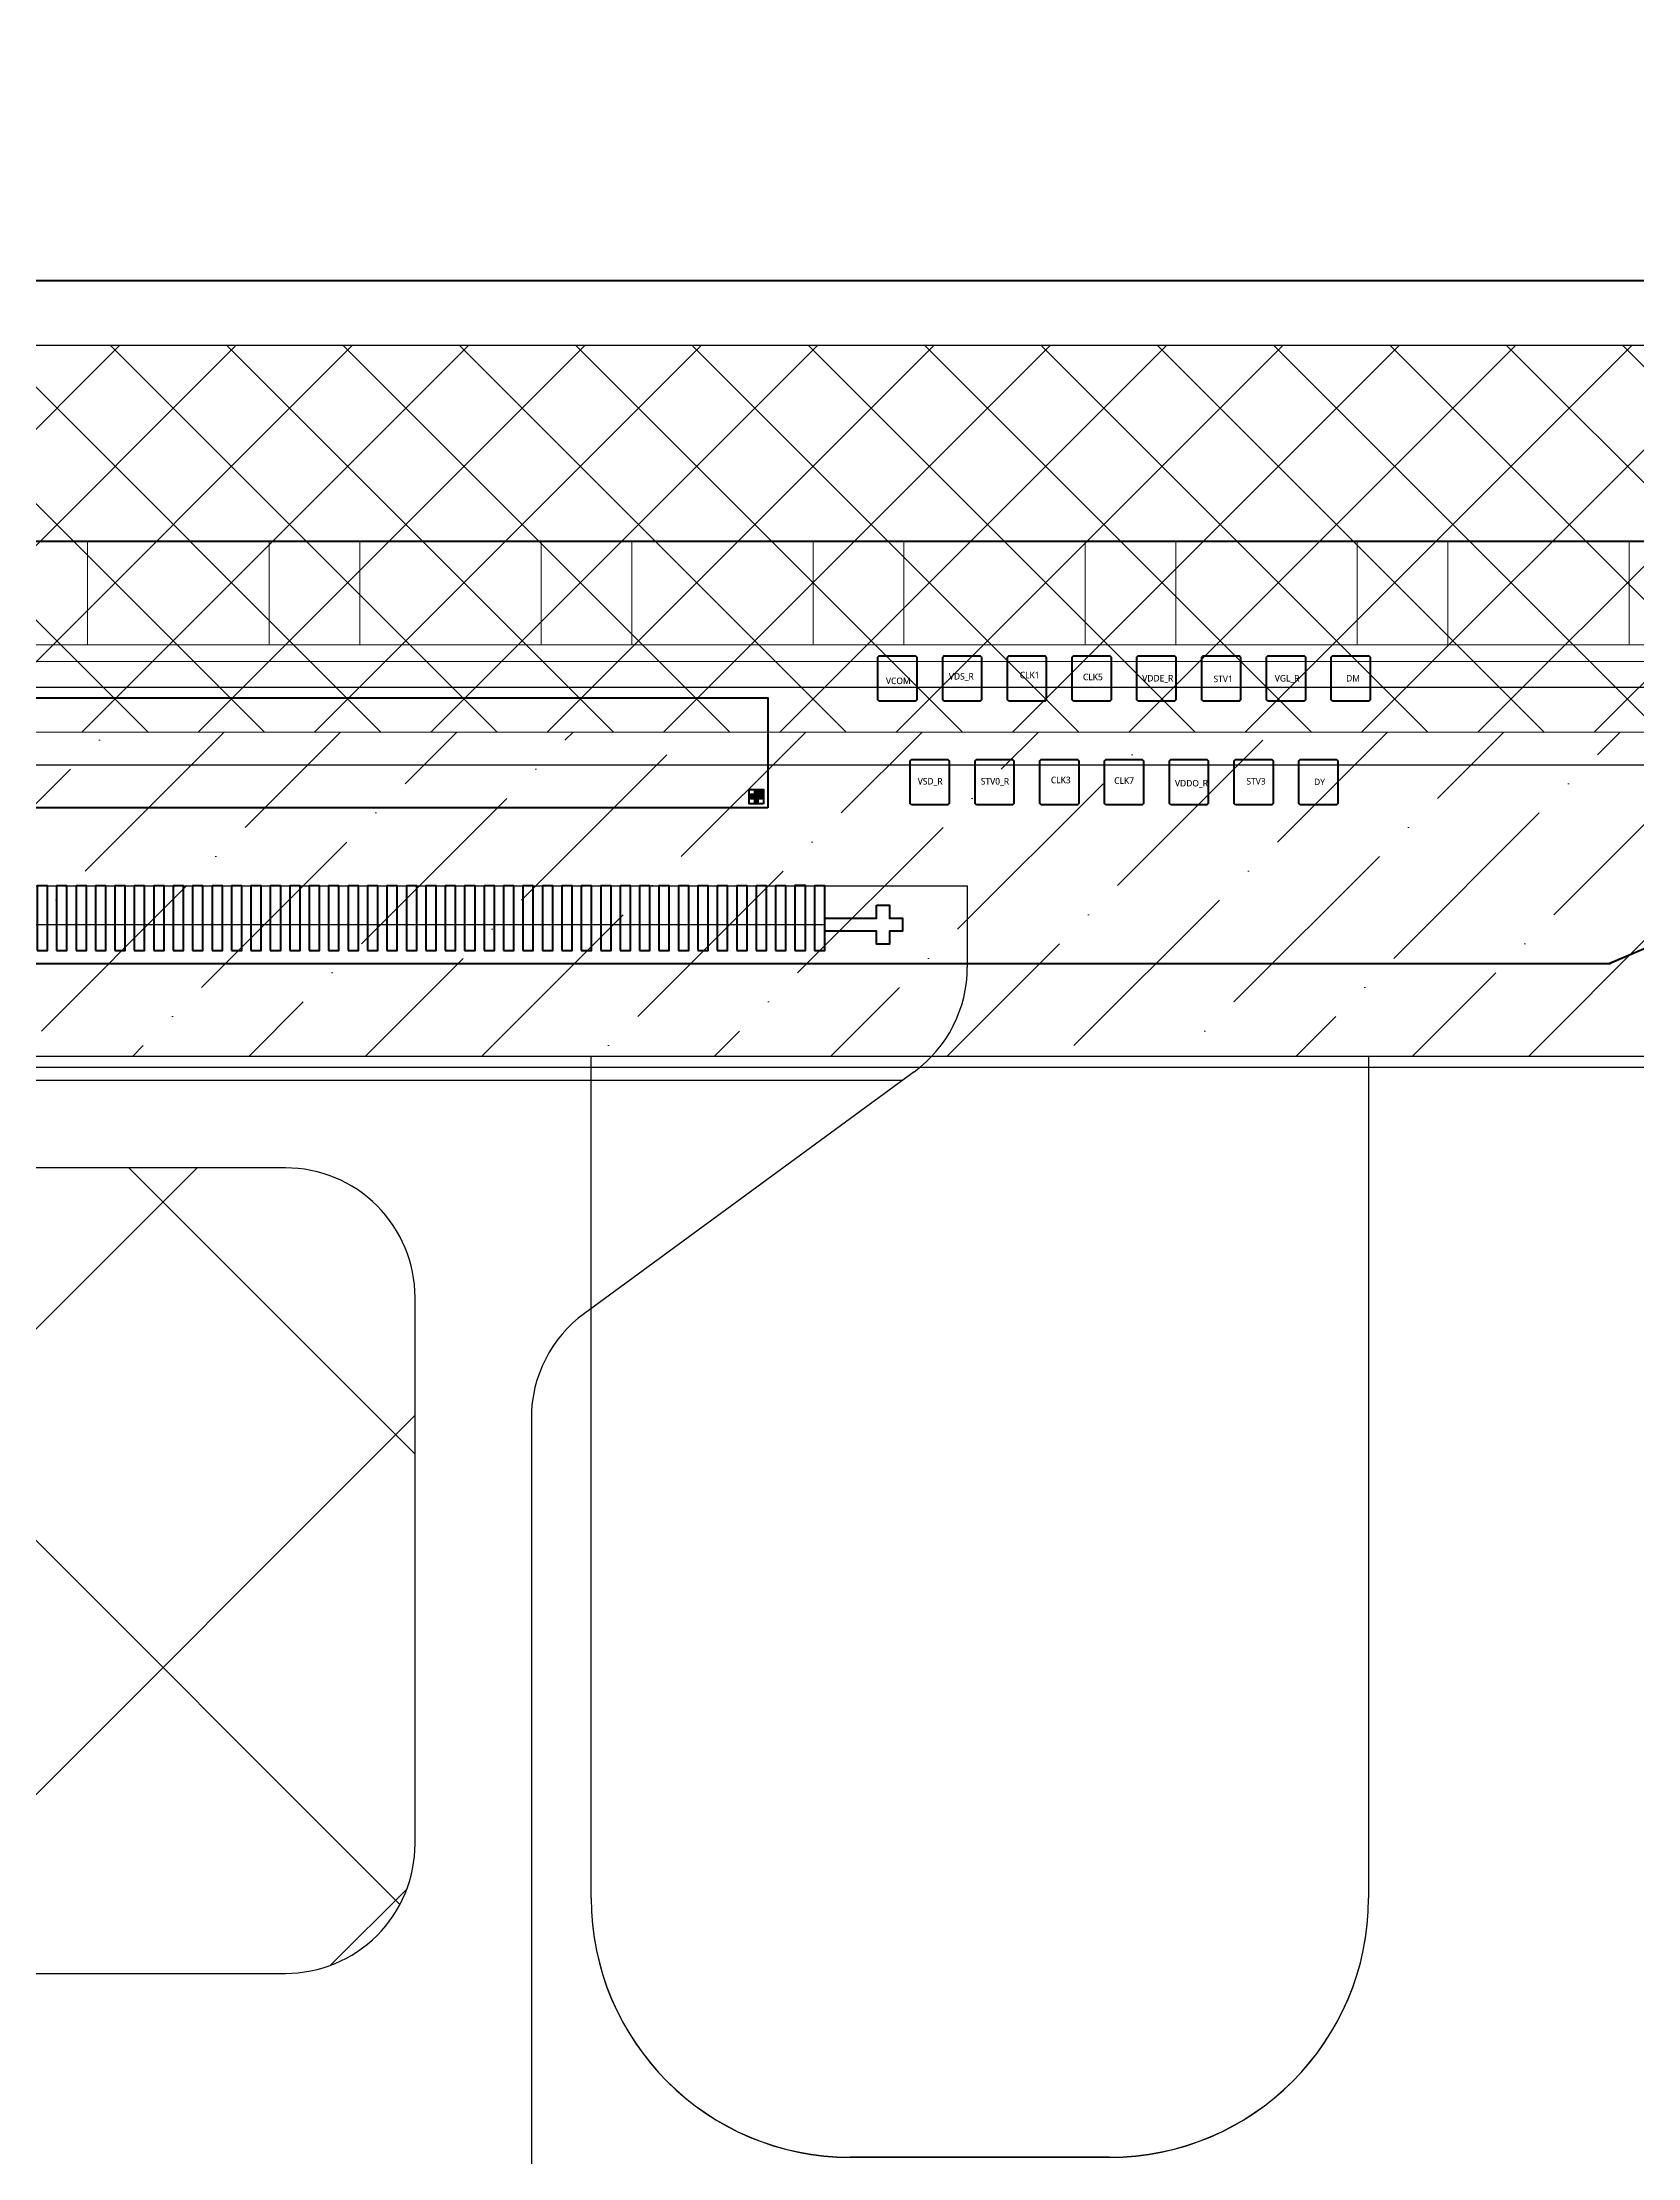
# Model space of a CAD drawing. Header units: millimetres. Extents: x 18626 to 19158, y -7082 to -6706.
# Drawn here: x 18760.44 to 18772.75, y -6895.28 to -6878.95 of the extents above; entities that cross this region are included whole.
import ezdxf
from ezdxf.enums import TextEntityAlignment as Align

# ---------------------------------------------------------------- set-up
doc = ezdxf.new("R2010")
doc.units = ezdxf.units.MM
doc.header["$LTSCALE"] = 10
doc.layers.get('Defpoints').update_dxf_attribs({"lineweight": 13})
for name, color, linetype, lineweight in [('cnt_frame.drawing', 125, 'Continuous', 100), ('DIM（标注）', 3, 'Continuous', 15), ('GATE.drawing', 3, 'Continuous', 100), ('ITO.drawing', 4, 'Continuous', 100), ('L31.drawing', 2, 'Continuous', 100), ('L59.drawing', 110, 'Continuous', 100), ('LAYOUT.drawing', 125, 'Continuous', 100), ('OUTLINE.drawing', 180, 'Continuous', 100)]:
    doc.layers.add(name, color=color, linetype=linetype, lineweight=lineweight)
doc.layers.add('FPC', color=30, linetype='Continuous')
doc.styles.get("Standard").update_dxf_attribs({"font": 'arial.ttf', "height": 5})
doc.styles.add('标注', font='')
doc.styles.get('标注').set_extended_font_data('Microsoft YaHei')
doc.dimstyles.new('STANDARD$0', dxfattribs={"dimtxt": 1, "dimasz": 5, "dimexe": 1, "dimexo": 0.1, "dimgap": 0.5, "dimtad": 0, "dimzin": 1, "dimdsep": 46, "dimtxsty": 'Standard', "dimcen": 0.09, "dimclrd": 256, "dimclre": 256, "dimclrt": 256, "dimadec": 0, "dimazin": 2, "dimtfac": 1, "dimtmove": 0, "dimatfit": 3, "dimfxl": 1, "dimtolj": 1, "dimarcsym": 0})

# ---------------------------------------------------------------- blocks, each defined once
blk = doc.blocks.new('et_pad')
at = {"layer": 'GATE.drawing', "color": 3, "linetype": 'Continuous', "lineweight": 100}
blk.add_lwpolyline([(140, -100), (150, -90), (150, 240), (140, 250), (-140, 250), (-150, 240), (-150, -90), (-140, -100)], close=True, dxfattribs=at)
at = {"layer": 'OUTLINE.drawing', "color": 180, "linetype": 'Continuous', "lineweight": 100}
blk.add_lwpolyline([(140, -100), (150, -90), (150, 240), (140, 250), (-140, 250), (-150, 240), (-150, -90), (-140, -100)], close=True, dxfattribs=at)
blk = doc.blocks.new('fpc_pad')
at = {"layer": 'OUTLINE.drawing', "color": 180, "linetype": 'Continuous', "lineweight": 100}
blk.add_lwpolyline([(0, 0), (80, 0), (80, 500), (0, 500)], close=True, dxfattribs=at)
blk = doc.blocks.new('fpc_pad_dummy')
at = {"layer": 'ITO.drawing', "color": 4, "linetype": 'Continuous', "lineweight": 100}
blk.add_lwpolyline([(-0.25, -0.25), (80.25, -0.25), (80.25, 500.25), (-0.25, 500.25)], close=True, dxfattribs=at)
at = {"layer": 'OUTLINE.drawing', "color": 180, "linetype": 'Continuous', "lineweight": 100}
blk.add_lwpolyline([(0, 0), (80, 0), (80, 500), (0, 500)], close=True, dxfattribs=at)
blk = doc.blocks.new('fpc_mark')
at = {"layer": 'GATE.drawing', "color": 3, "linetype": 'Continuous', "lineweight": 100}
blk.add_lwpolyline([(200, 300), (100, 300), (100, 200), (0, 200), (0, 100), (100, 100), (100, 0), (200, 0), (200, 100), (600, 100), (600, 200), (200, 200)], close=True, dxfattribs=at)
blk = doc.blocks.new('ic_mark')
h = blk.add_hatch(color=3)
h.dxf.hatch_style = 1
h.paths.add_polyline_path([(-45, -15), (-45, 15), (-15, 15), (-15, 45), (15, 45), (15, 15), (45, 15), (45, -15), (15, -15), (15, -45), (-15, -45), (-15, -15)])
h.paths.add_polyline_path([(-45, 45), (-45, 20), (-20, 20), (-20, 45)])
at = {"layer": 'GATE.drawing', "color": 3, "linetype": 'Continuous', "lineweight": 100}
for points in [[(-45, 20), (-20, 20), (-20, 45), (-45, 45)], [(-15, 45), (15, 45), (15, 15), (45, 15), (45, -15), (15, -15), (15, -45), (-15, -45), (-15, -15), (-45, -15), (-45, 15), (-15, 15)]]:
    blk.add_lwpolyline(points, close=True, dxfattribs=at)
blk = doc.blocks.new('ic_new_LMARK')
at = {"layer": 'L31.drawing', "color": 2, "linetype": 'Continuous', "lineweight": 100}
for points in [[(-15, -45), (-15, -15), (-45, -15), (-45, 15), (-15, 15), (-15, 45), (15, 45), (15, 15), (45, 15), (45, -15), (15, -15), (15, -45)], [(-45, 20), (-20, 20), (-20, 45), (-45, 45)]]:
    blk.add_lwpolyline(points, close=True, dxfattribs=at)
at = {"layer": 'L59.drawing', "color": 110, "linetype": 'Continuous', "lineweight": 100}
blk.add_lwpolyline([(-55, -55), (55, -55), (55, 55), (-55, 55)], close=True, dxfattribs=at)
blk = doc.blocks.new('cogag')
at = {"layer": 'L59.drawing', "color": 110, "linetype": 'Continuous', "lineweight": 100}
blk.add_lwpolyline([(16532.908, -7050.643), (16509.108, -7050.643), (16509.108, -7049.793), (16532.908, -7049.793)], close=True, dxfattribs=at)
at = {"layer": 'LAYOUT.drawing', "color": 125, "linetype": 'Continuous', "lineweight": 100}
for p, q in [((16493.204, -7046.573), (16548.812, -7046.573)), ((16539.402, -7051.843), (16539.754, -7051.695)), ((16502.614, -7051.843), (16539.402, -7051.843))]:
    blk.add_line(p, q, dxfattribs=at)
at = {"layer": 'OUTLINE.drawing', "color": 180, "linetype": 'Continuous', "lineweight": 100}
blk.add_line((16498.13, -7046.573), (16543.886, -7046.573), dxfattribs=at)
at = {"color": 1, "linetype": 'Continuous', "lineweight": 100, "yscale": 0.000999999996565748, "zscale": 0.001, "row_count": 1}
for name, p, xscale, column_count, row_spacing, column_spacing in [('et_pad', (16537.408, -7049.718), -0.000999999996565748, 8, 0.4000000000000001, -0.5000000000000001), ('et_pad', (16537.158, -7050.518), -0.000999999996565748, 7, 0.4000000000000001, -0.5000000000000001), ('fpc_pad', (16508.968, -7051.743), 0.000999999996565748, 161, 0.5012000000000001, 0.15)]:
    blk.add_blockref(name, p, dxfattribs=dict(at, xscale=xscale, column_count=column_count, row_spacing=row_spacing, column_spacing=column_spacing))
at = {"color": 1, "linetype": 'Continuous', "lineweight": 100, "yscale": 0.000999999996565748, "zscale": 0.001}
for name, p, xscale in [('ic_new_LMARK', (16532.82, -7050.555), -0.000999999996565748), ('ic_mark', (16532.82, -7050.555), -0.000999999996565748), ('fpc_pad_dummy', (16533.118, -7051.743), 0.000999999996565748), ('fpc_pad', (16533.268, -7051.743), 0.000999999996565748), ('fpc_mark', (16533.948, -7051.693), -0.000999999996565748)]:
    blk.add_blockref(name, p, dxfattribs=dict(at, xscale=xscale))
at = {"layer": 'cnt_frame.drawing', "color": 6, "linetype": 'Continuous', "lineweight": 100, "style": '标注'}
for s, p in [('VDS_R', (16534.402, -7049.627)), ('CLK1', (16534.93, -7049.617)), ('CLK5', (16535.418, -7049.632)), ('VCOM', (16533.916, -7049.662)), ('VDDE_R', (16535.919, -7049.642)), ('STV1', (16536.423, -7049.647)), ('VGL_R', (16536.917, -7049.642)), ('DM', (16537.426, -7049.642)), ('VSD_R', (16534.162, -7050.437)), ('STV0_R', (16534.662, -7050.437)), ('CLK3', (16535.17, -7050.427)), ('CLK7', (16535.659, -7050.432)), ('VDDO_R', (16536.179, -7050.452)), ('STV3', (16536.677, -7050.437)), ('DY', (16537.167, -7050.442))]:
    blk.add_text(s, height=0.05, dxfattribs=at).set_placement(p, align=Align.MIDDLE_CENTER)
blk = doc.blocks.new('*D34')
at = {"layer": 'Defpoints', "linetype": 'ByBlock', "transparency": 16777216}
for p in [(18754.137, -6894.483), (18742.561, -6906.329)]:
    blk.add_point(p, dxfattribs=at)
at = {"layer": 'DIM（标注）', "linetype": 'ByBlock', "lineweight": -2, "transparency": 16777216}
for p, q in [((18754.137, -6894.583), (18754.137, -6916.384)), ((18742.561, -6906.429), (18742.561, -6916.384)), ((18747.561, -6915.384), (18749.137, -6915.384)), ((18759.137, -6915.384), (18749.137, -6915.384))]:
    blk.add_line(p, q, dxfattribs=at)
at = {"layer": 'DIM（标注）', "linetype": 'ByBlock', "transparency": 16777216}
for points in [[(18742.561, -6915.384), (18747.561, -6916.217), (18747.561, -6914.55)], [(18754.137, -6915.384), (18749.137, -6916.217), (18749.137, -6914.55)]]:
    blk.add_solid(points, dxfattribs=at)
at = {"layer": 'DIM（标注）', "linetype": 'ByBlock', "transparency": 16777216, "insert": (18775.148, -6915.384), "char_height": 5, "attachment_point": 5}
blk.add_mtext('\\A1;11.58%%p0.3', dxfattribs=at)
blk = doc.blocks.new('SFAG')
at = {"lineweight": 0}
h = blk.add_hatch(dxfattribs=at)
h.set_pattern_fill('ANSI37', color=5, scale=0.8, style=0)
h.set_pattern_definition([(45, (11049.1221, 9937.5007), (-1.79605122, 1.79605122), []), (135, (11049.1221, 9937.5007), (-1.79605122, -1.79605122), [])])
h.paths.add_polyline_path([(16131.738, -7085.74), (16147.852, -7085.74, 0.414214), (16148.852, -7084.74), (16148.852, -7080.523, 0.414214), (16147.852, -7079.523), (16131.738, -7079.523, 0.414214), (16130.738, -7080.523), (16130.738, -7084.74, 0.414214)])
at = {"color": 6}
for p, q in [((16126.235, -7077.346), (16153.115, -7077.346)), ((16126.235, -7077.346), (16153.115, -7077.346)), ((16153.115, -7077.346), (16153.115, -7077.974)), ((16153.115, -7077.346), (16153.115, -7077.974)), ((16152.706, -7078.781), (16150.159, -7080.646)), ((16152.706, -7078.781), (16150.159, -7080.646)), ((16126.365, -7078.846), (16152.617, -7078.846))]:
    blk.add_line(p, q, dxfattribs=at)
blk.add_lwpolyline([(16130.738, -7080.523), (16130.738, -7084.74, 0.414214), (16131.738, -7085.74), (16147.852, -7085.74, 0.414214), (16148.852, -7084.74), (16148.852, -7080.523, 0.414214), (16147.852, -7079.523), (16131.738, -7079.523, 0.414214)], format="xyb", close=True)
for centre, start, end in [((16152.115, -7077.974), 306.2276, 0), ((16152.115, -7077.974), 306.2276, 0), ((16150.75, -7081.453), 126.2276, 180), ((16150.75, -7081.453), 126.2276, 180)]:
    blk.add_arc(centre, 1, start, end, dxfattribs=at)
at = {"layer": 'FPC', "color": 6}
for q in [(16149.75, -7085.479), (16149.75, -7088.909)]:
    blk.add_line((16149.75, -7081.453), q, dxfattribs=at)
blk = doc.blocks.new('SAGAGH')
blk.add_line((16188.723, -6947.039), (16213.403, -6947.039))
at = {"layer": 'L59.drawing', "color": 110, "linetype": 'Continuous', "lineweight": 100}
blk.add_lwpolyline([(16212.963, -6946.139), (16189.163, -6946.139), (16189.163, -6945.289), (16212.963, -6945.289)], close=True, dxfattribs=at)
at = {"layer": 'LAYOUT.drawing', "color": 125, "linetype": 'Continuous', "lineweight": 100}
for p, q in [((16173.258, -6942.069), (16228.867, -6942.069)), ((16176.234, -6944.079), (16225.87, -6944.079)), ((16219.456, -6947.339), (16219.809, -6947.191)), ((16182.371, -6947.339), (16219.468, -6947.339)), ((16182.669, -6947.339), (16219.456, -6947.339))]:
    blk.add_line(p, q, dxfattribs=at)
at = {"layer": 'OUTLINE.drawing', "color": 180, "linetype": 'Continuous', "lineweight": 100}
blk.add_line((16178.185, -6942.069), (16223.941, -6942.069), dxfattribs=at)
at = {"color": 1, "linetype": 'Continuous', "lineweight": 100, "yscale": 0.000999999996565748, "zscale": 0.001, "row_count": 1}
for name, p, xscale, column_count, row_spacing, column_spacing in [('et_pad', (16217.463, -6945.214), -0.000999999996565748, 8, 0.4000000000000001, -0.5000000000000001), ('et_pad', (16217.213, -6946.014), -0.000999999996565748, 7, 0.4000000000000001, -0.5000000000000001), ('fpc_pad', (16189.023, -6947.239), 0.000999999996565748, 161, 0.5012000000000001, 0.15)]:
    blk.add_blockref(name, p, dxfattribs=dict(at, xscale=xscale, column_count=column_count, row_spacing=row_spacing, column_spacing=column_spacing))
at = {"color": 1, "linetype": 'Continuous', "lineweight": 100, "yscale": 0.000999999996565748, "zscale": 0.001}
for name, p, xscale in [('ic_new_LMARK', (16212.875, -6946.051), -0.000999999996565748), ('ic_mark', (16212.875, -6946.051), -0.000999999996565748), ('fpc_pad_dummy', (16213.173, -6947.239), 0.000999999996565748), ('fpc_pad', (16213.323, -6947.239), 0.000999999996565748), ('fpc_mark', (16214.003, -6947.189), -0.000999999996565748)]:
    blk.add_blockref(name, p, dxfattribs=dict(at, xscale=xscale))
blk.add_blockref('SFAG', (61.388, 130.606))
at = {"layer": 'cnt_frame.drawing', "color": 6, "linetype": 'Continuous', "lineweight": 100, "style": '标注'}
for s, p in [('VDS_R', (16214.456, -6945.123)), ('CLK1', (16214.984, -6945.113)), ('CLK5', (16215.472, -6945.128)), ('VDDE_R', (16215.973, -6945.138)), ('STV1', (16216.478, -6945.143)), ('VGL_R', (16216.971, -6945.138)), ('DM', (16217.481, -6945.138)), ('VCOM', (16213.97, -6945.158)), ('VSD_R', (16214.216, -6945.933)), ('STV0_R', (16214.716, -6945.933)), ('CLK3', (16215.224, -6945.923)), ('CLK7', (16215.713, -6945.928)), ('VDDO_R', (16216.233, -6945.948)), ('STV3', (16216.732, -6945.933)), ('DY', (16217.222, -6945.938))]:
    blk.add_text(s, height=0.05, dxfattribs=at).set_placement(p, align=Align.MIDDLE_CENTER)
blk = doc.blocks.new('SFTHHN')
h = blk.add_hatch()
h.set_pattern_fill('ANSI37', color=5, scale=0.2, style=0)
h.set_pattern_definition([(45, (-9078.69425, 872.2232), (-0.449012806, 0.449012806), []), (135, (-9078.69425, 872.2232), (-0.449012806, -0.449012806), [])])
h.paths.add_polyline_path([(17661.835, -6913.714, 4.042934), (17617.474, -6913.714)])
h.paths.add_polyline_path([(17616.638, -6910.73, -3.670869), (17662.671, -6910.73)], flags=16)
at = {"layer": 'DIM（标注）'}
h = blk.add_hatch(dxfattribs=at)
h.set_pattern_fill('ANSI36', color=6, scale=0.2, style=0)
h.set_pattern_definition([(45, (898.02664, 512.4706), (0.336759605, 1.234785217), [1.5875, -0.3175, 0, -0.3175])])
h.paths.add_polyline_path([(17658.9, -6916.214), (17658.9, -6915.134, 0.017135), (17661.835, -6913.714), (17617.474, -6913.714, 0.017135), (17620.409, -6915.134), (17620.409, -6916.214)])
at = {"color": 5}
for p, q in [((17650.192, -6922.714), (17650.192, -6916.214)), ((17656.192, -6916.214), (17656.192, -6922.714)), ((17654.192, -6924.714), (17652.192, -6924.714))]:
    blk.add_line(p, q, dxfattribs=at)
for points in [[(17620.409, -6915.134), (17620.409, -6916.214), (17658.9, -6916.214), (17658.9, -6915.134, 4.733206), (17620.409, -6915.134)], [(17616.638, -6910.73, -3.670869), (17662.671, -6910.73), (17616.638, -6910.73)]]:
    blk.add_lwpolyline(points, format="xyb", dxfattribs=at)
for centre, start, end in [((17652.192, -6922.714), 180, 270), ((17654.192, -6922.714), 270, 0)]:
    blk.add_arc(centre, 2, start, end, dxfattribs=at)
at = {"layer": 'DIM（标注）', "color": 6}
blk.add_line((17617.474, -6913.714), (17661.835, -6913.714), dxfattribs=at)

msp = doc.modelspace()

# ---------------------------------------------------------------- linework, layer by layer
at = {"color": 2}
for p, q in [((18775.444, -6883.934), (18732.83, -6883.934)), ((18775.444, -6884.534), (18732.83, -6884.534))]:
    msp.add_line(p, q, dxfattribs=at)
at = {"color": 0}
msp.add_line((18732.971, -6886.864), (18775.303, -6886.864), dxfattribs=at)
at = {"color": 5}
for p, q in [((18764.674, -6893.278), (18764.674, -6887.278)), ((18770.674, -6887.278), (18770.674, -6893.278)), ((18768.674, -6895.278), (18766.674, -6895.278))]:
    msp.add_line(p, q, dxfattribs=at)
at = {"color": 0}
for radius, start, end in [(49.44, 295.3483, 244.6517), (49.18, 294.7012, 245.2988), (47.68, 294.0033, 245.9967)]:
    msp.add_arc((18754.137, -6842.184), radius, start, end, dxfattribs=at)
at = {"color": 2}
for radius in [48.08, 47.48]:
    msp.add_arc((18754.137, -6842.184), radius, 300.1044, 239.8956, dxfattribs=at)
at = {"color": 5}
for centre, start, end in [((18766.674, -6893.278), 180, 270), ((18768.674, -6893.278), 270, 0)]:
    msp.add_arc(centre, 2, start, end, dxfattribs=at)
at = {"layer": 'DIM（标注）', "color": 42}
msp.add_line((18775.444, -6883.604), (18732.83, -6883.604), dxfattribs=at)
at = {"layer": 'DIM（标注）', "color": 5}
msp.add_line((18775.444, -6883.734), (18732.83, -6883.734), dxfattribs=at)
at = {"layer": 'DIM（标注）', "color": 6}
for points in [[(18760.787, -6882.804), (18760.787, -6883.604), (18762.187, -6883.604), (18762.187, -6882.804)], [(18762.887, -6882.804), (18762.887, -6883.604), (18764.287, -6883.604), (18764.287, -6882.804)], [(18764.987, -6882.804), (18764.987, -6883.604), (18766.387, -6883.604), (18766.387, -6882.804)], [(18767.087, -6882.804), (18767.087, -6883.604), (18768.487, -6883.604), (18768.487, -6882.804)], [(18769.187, -6882.804), (18769.187, -6883.604), (18770.587, -6883.604), (18770.587, -6882.804)], [(18771.287, -6882.804), (18771.287, -6883.604), (18772.687, -6883.604), (18772.687, -6882.804)]]:
    msp.add_lwpolyline(points, close=True, dxfattribs=at)

# ---------------------------------------------------------------- block references
for name, p in [('SFTHHN', (1114.482, 29.435)), ('SAGAGH', (2553.074, 61.275))]:
    msp.add_blockref(name, p)
at = {"layer": 'DIM（标注）', "color": 0}
msp.add_blockref('cogag', (2233.129, 165.779), dxfattribs=at)

# ---------------------------------------------------------------- dimensions: what is measured, and where the dimension line sits
at = {"layer": 'DIM（标注）', "color": 3}
dim = msp.add_linear_dim(base=(18754.137, -6915.384), p1=(18742.561, -6906.329), p2=(18754.137, -6894.483), dimstyle='STANDARD$0', override={"dimtol": 1, "dimtp": 0.3, "dimtm": 0.3, "dimfxl": 1.5, "dimarcsym": 2}, dxfattribs=at)
dim.commit()
dim.dimension.update_dxf_attribs({"geometry": '*D34', "text_midpoint": (18775.148, -6915.384)})

doc.saveas('drawing.dxf')
